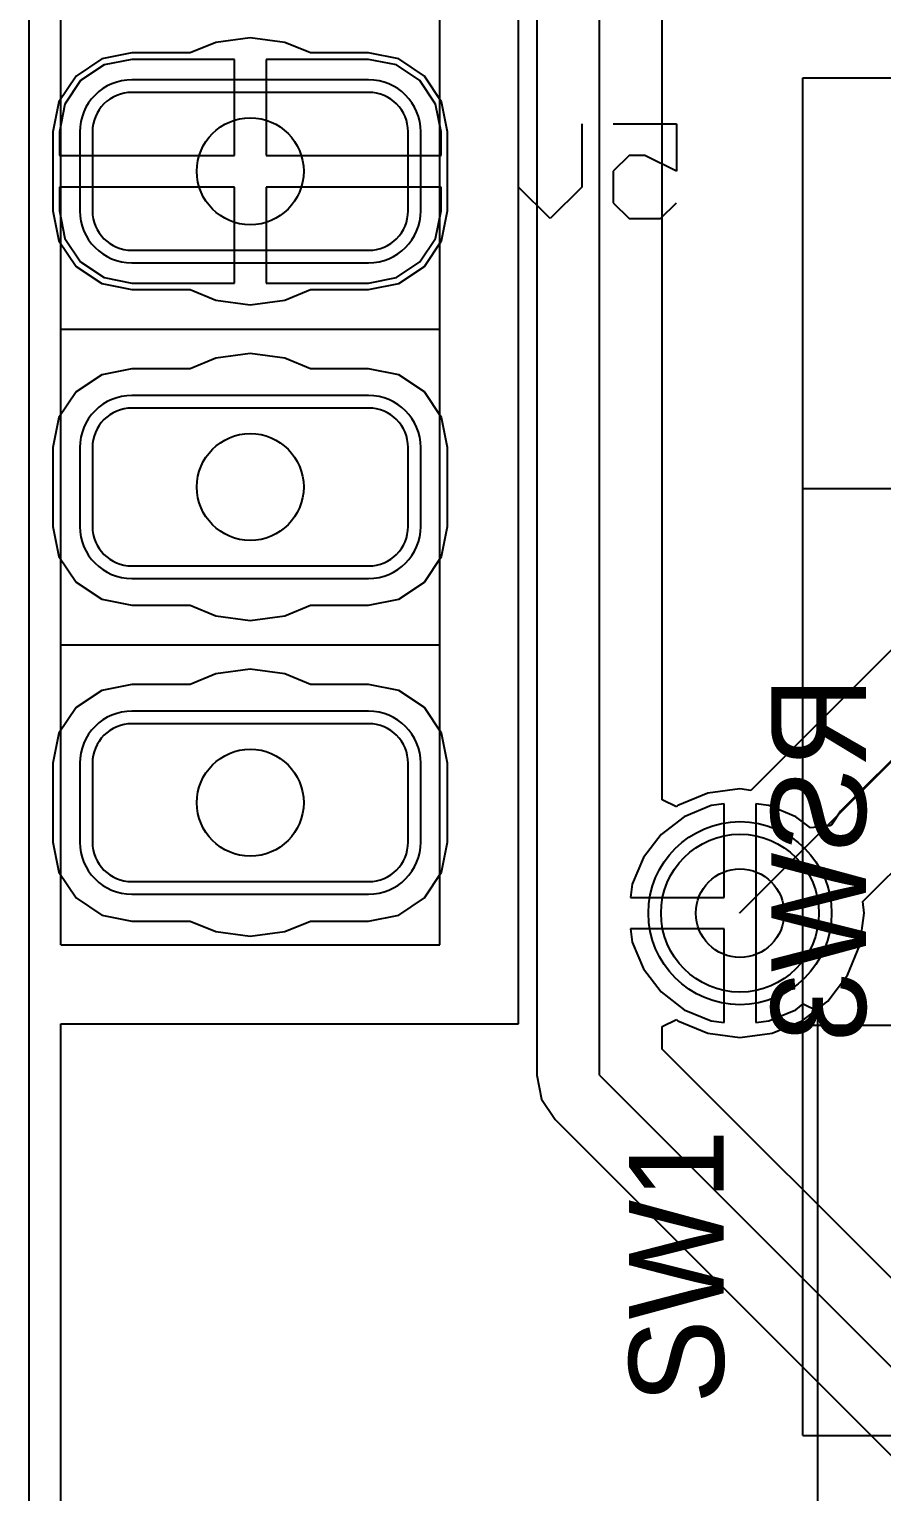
# Model space of a CAD drawing. Header units: millimetres. Extents: x 0 to 2.36, y 0 to 2.36.
# Drawn here: x 0 to 0.27, y 0.7117 to 1.175 of the extents above; entities that cross this region are included whole.
import ezdxf

# ---------------------------------------------------------------- set-up
doc = ezdxf.new("R2010")
doc.units = ezdxf.units.MM
doc.header["$MEASUREMENT"] = 0
for name, color, linetype in [('BottomLayer', 5, 'Continuous'), ('BottomOverlay', 54, 'Continuous'), ('BottomSolder', 6, 'Continuous'), ('MultiLayer', 9, 'Continuous'), ('PadHoleLayer', 156, 'Continuous'), ('TopLayer', 1, 'Continuous'), ('TopOverlay', 2, 'Continuous'), ('TopSolder', 216, 'Continuous'), ('ViaHoleLayer', 16, 'Continuous')]:
    doc.layers.add(name, color=color, linetype=linetype)

# ---------------------------------------------------------------- blocks, each defined once
blk = doc.blocks.new('___6_______B_1')
at = {"layer": 'BottomLayer'}
for p, q in [((0.0375, 0.025), (-0.0375, 0.025)), ((-0.05, 0.0125), (-0.05, -0.0125)), ((0.05, -0.0125), (0.05, 0.0125)), ((-0.0375, -0.025), (0.0375, -0.025)), ((0.0375, -0.075), (-0.0375, -0.075)), ((-0.05, -0.0875), (-0.05, -0.1125)), ((0.05, -0.1125), (0.05, -0.0875)), ((-0.0375, -0.125), (0.0375, -0.125)), ((0.0375, -0.175), (-0.0375, -0.175)), ((-0.05, -0.1875), (-0.05, -0.2125)), ((0.05, -0.2125), (0.05, -0.1875)), ((-0.0375, -0.225), (0.0375, -0.225))]:
    blk.add_line(p, q, dxfattribs=at)
for centre, start, end in [((-0.0375, 0.0125), 90, 180), ((0.0375, 0.0125), 0, 90), ((-0.0375, -0.0125), 180, 270), ((0.0375, -0.0125), 270, 0), ((-0.0375, -0.0875), 90, 180), ((0.0375, -0.0875), 0, 90), ((-0.0375, -0.1125), 180, 270), ((0.0375, -0.1125), 270, 0), ((-0.0375, -0.1875), 90, 180), ((0.0375, -0.1875), 0, 90), ((-0.0375, -0.2125), 180, 270), ((0.0375, -0.2125), 270, 0)]:
    blk.add_arc(centre, 0.0125, start, end, dxfattribs=at)
at = {"layer": 'BottomOverlay'}
for p, q in [((0.06, 0.045), (-0.06, 0.045)), ((-0.06, 0.045), (-0.06, -0.535)), ((0.06, 0.045), (0.06, -0.535)), ((0.06, -0.05), (-0.06, -0.05)), ((0.06, -0.15), (-0.06, -0.15))]:
    blk.add_line(p, q, dxfattribs=at)
at = {"layer": 'BottomSolder'}
for p, q in [((0.0375, 0.029), (-0.0375, 0.029)), ((-0.054, 0.0125), (-0.054, -0.0125)), ((0.054, -0.0125), (0.054, 0.0125)), ((-0.0375, -0.029), (0.0375, -0.029)), ((0.0375, -0.071), (-0.0375, -0.071)), ((-0.054, -0.0875), (-0.054, -0.1125)), ((0.054, -0.1125), (0.054, -0.0875)), ((-0.0375, -0.129), (0.0375, -0.129)), ((0.0375, -0.171), (-0.0375, -0.171)), ((-0.054, -0.1875), (-0.054, -0.2125)), ((0.054, -0.2125), (0.054, -0.1875)), ((-0.0375, -0.229), (0.0375, -0.229))]:
    blk.add_line(p, q, dxfattribs=at)
for centre, start, end in [((-0.0375, 0.0125), 90, 180), ((0.0375, 0.0125), 0, 90), ((-0.0375, -0.0125), 180, 270), ((0.0375, -0.0125), 270, 0), ((-0.0375, -0.0875), 90, 180), ((0.0375, -0.0875), 0, 90), ((-0.0375, -0.1125), 180, 270), ((0.0375, -0.1125), 270, 0), ((-0.0375, -0.1875), 90, 180), ((0.0375, -0.1875), 0, 90), ((-0.0375, -0.2125), 180, 270), ((0.0375, -0.2125), 270, 0)]:
    blk.add_arc(centre, 0.0165, start, end, dxfattribs=at)
at = {"layer": 'MultiLayer'}
for p, q in [((0.0375, 0.025), (-0.0375, 0.025)), ((-0.05, 0.0125), (-0.05, -0.0125)), ((0.05, -0.0125), (0.05, 0.0125)), ((-0.0375, -0.025), (0.0375, -0.025)), ((0.0375, -0.075), (-0.0375, -0.075)), ((-0.05, -0.0875), (-0.05, -0.1125)), ((0.05, -0.1125), (0.05, -0.0875)), ((-0.0375, -0.125), (0.0375, -0.125)), ((0.0375, -0.175), (-0.0375, -0.175)), ((-0.05, -0.1875), (-0.05, -0.2125)), ((0.05, -0.2125), (0.05, -0.1875)), ((-0.0375, -0.225), (0.0375, -0.225))]:
    blk.add_line(p, q, dxfattribs=at)
for centre, start, end in [((-0.0375, 0.0125), 90, 180), ((0.0375, 0.0125), 0, 90), ((-0.0375, -0.0125), 180, 270), ((0.0375, -0.0125), 270, 0), ((-0.0375, -0.0875), 90, 180), ((0.0375, -0.0875), 0, 90), ((-0.0375, -0.1125), 180, 270), ((0.0375, -0.1125), 270, 0), ((-0.0375, -0.1875), 90, 180), ((0.0375, -0.1875), 0, 90), ((-0.0375, -0.2125), 180, 270), ((0.0375, -0.2125), 270, 0)]:
    blk.add_arc(centre, 0.0125, start, end, dxfattribs=at)
at = {"layer": 'PadHoleLayer'}
for centre in [(0, 0), (0, -0.1), (0, -0.2)]:
    blk.add_circle(centre, 0.01693, dxfattribs=at)
at = {"layer": 'TopLayer'}
for p, q in [((0.0375, 0.025), (-0.0375, 0.025)), ((-0.05, 0.0125), (-0.05, -0.0125)), ((0.05, -0.0125), (0.05, 0.0125)), ((-0.0375, -0.025), (0.0375, -0.025)), ((0.0375, -0.075), (-0.0375, -0.075)), ((-0.05, -0.0875), (-0.05, -0.1125)), ((0.05, -0.1125), (0.05, -0.0875)), ((-0.0375, -0.125), (0.0375, -0.125)), ((0.0375, -0.175), (-0.0375, -0.175)), ((-0.05, -0.1875), (-0.05, -0.2125)), ((0.05, -0.2125), (0.05, -0.1875)), ((-0.0375, -0.225), (0.0375, -0.225))]:
    blk.add_line(p, q, dxfattribs=at)
for centre, start, end in [((-0.0375, 0.0125), 90, 180), ((0.0375, 0.0125), 0, 90), ((-0.0375, -0.0125), 180, 270), ((0.0375, -0.0125), 270, 0), ((-0.0375, -0.0875), 90, 180), ((0.0375, -0.0875), 0, 90), ((-0.0375, -0.1125), 180, 270), ((0.0375, -0.1125), 270, 0), ((-0.0375, -0.1875), 90, 180), ((0.0375, -0.1875), 0, 90), ((-0.0375, -0.2125), 180, 270), ((0.0375, -0.2125), 270, 0)]:
    blk.add_arc(centre, 0.0125, start, end, dxfattribs=at)
at = {"layer": 'TopSolder'}
for p, q in [((0.0375, 0.029), (-0.0375, 0.029)), ((-0.054, 0.0125), (-0.054, -0.0125)), ((0.054, -0.0125), (0.054, 0.0125)), ((-0.0375, -0.029), (0.0375, -0.029)), ((0.0375, -0.071), (-0.0375, -0.071)), ((-0.054, -0.0875), (-0.054, -0.1125)), ((0.054, -0.1125), (0.054, -0.0875)), ((-0.0375, -0.129), (0.0375, -0.129)), ((0.0375, -0.171), (-0.0375, -0.171)), ((-0.054, -0.1875), (-0.054, -0.2125)), ((0.054, -0.2125), (0.054, -0.1875)), ((-0.0375, -0.229), (0.0375, -0.229))]:
    blk.add_line(p, q, dxfattribs=at)
for centre, start, end in [((-0.0375, 0.0125), 90, 180), ((0.0375, 0.0125), 0, 90), ((-0.0375, -0.0125), 180, 270), ((0.0375, -0.0125), 270, 0), ((-0.0375, -0.0875), 90, 180), ((0.0375, -0.0875), 0, 90), ((-0.0375, -0.1125), 180, 270), ((0.0375, -0.1125), 270, 0), ((-0.0375, -0.1875), 90, 180), ((0.0375, -0.1875), 0, 90), ((-0.0375, -0.2125), 180, 270), ((0.0375, -0.2125), 270, 0)]:
    blk.add_arc(centre, 0.0165, start, end, dxfattribs=at)
blk = doc.blocks.new('PCBC_________1_25')
at = {"layer": 'BottomLayer'}
for p, q in [((0.0375, 0.225), (-0.0375, 0.225)), ((0.3375, 0.225), (0.2625, 0.225)), ((-0.05, 0.2125), (-0.05, 0.1875)), ((0.05, 0.1875), (0.05, 0.2125)), ((0.25, 0.2125), (0.25, 0.1875)), ((0.35, 0.1875), (0.35, 0.2125)), ((-0.0375, 0.175), (0.0375, 0.175)), ((0.2625, 0.175), (0.3375, 0.175)), ((0.0375, 0.125), (-0.0375, 0.125)), ((0.3375, 0.125), (0.2625, 0.125)), ((-0.05, 0.1125), (-0.05, 0.0875)), ((0.05, 0.0875), (0.05, 0.1125)), ((0.25, 0.1125), (0.25, 0.0875)), ((0.35, 0.0875), (0.35, 0.1125)), ((-0.0375, 0.075), (0.0375, 0.075)), ((0.2625, 0.075), (0.3375, 0.075)), ((0.0375, 0.025), (-0.0375, 0.025)), ((0.3375, 0.025), (0.2625, 0.025)), ((-0.05, 0.0125), (-0.05, -0.0125)), ((0.05, -0.0125), (0.05, 0.0125)), ((0.25, 0.0125), (0.25, -0.0125)), ((0.35, -0.0125), (0.35, 0.0125)), ((-0.0375, -0.025), (0.0375, -0.025)), ((0.2625, -0.025), (0.3375, -0.025))]:
    blk.add_line(p, q, dxfattribs=at)
for centre, start, end in [((-0.0375, 0.2125), 90, 180), ((0.0375, 0.2125), 0, 90), ((0.2625, 0.2125), 90, 180), ((0.3375, 0.2125), 0, 90), ((-0.0375, 0.1875), 180, 270), ((0.0375, 0.1875), 270, 0), ((0.2625, 0.1875), 180, 270), ((0.3375, 0.1875), 270, 0), ((-0.0375, 0.1125), 90, 180), ((0.0375, 0.1125), 0, 90), ((0.2625, 0.1125), 90, 180), ((0.3375, 0.1125), 0, 90), ((-0.0375, 0.0875), 180, 270), ((0.0375, 0.0875), 270, 0), ((0.2625, 0.0875), 180, 270), ((0.3375, 0.0875), 270, 0), ((-0.0375, 0.0125), 90, 180), ((0.0375, 0.0125), 0, 90), ((0.2625, 0.0125), 90, 180), ((0.3375, 0.0125), 0, 90), ((-0.0375, -0.0125), 180, 270), ((0.0375, -0.0125), 270, 0), ((0.2625, -0.0125), 180, 270), ((0.3375, -0.0125), 270, 0)]:
    blk.add_arc(centre, 0.0125, start, end, dxfattribs=at)
at = {"layer": 'BottomSolder'}
for p, q in [((0.0375, 0.229), (-0.0375, 0.229)), ((0.3375, 0.229), (0.2625, 0.229)), ((-0.054, 0.2125), (-0.054, 0.1875)), ((0.054, 0.1875), (0.054, 0.2125)), ((0.246, 0.2125), (0.246, 0.1875)), ((0.354, 0.1875), (0.354, 0.2125)), ((-0.0375, 0.171), (0.0375, 0.171)), ((0.2625, 0.171), (0.3375, 0.171)), ((0.0375, 0.129), (-0.0375, 0.129)), ((0.3375, 0.129), (0.2625, 0.129)), ((-0.054, 0.1125), (-0.054, 0.0875)), ((0.054, 0.0875), (0.054, 0.1125)), ((0.246, 0.1125), (0.246, 0.0875)), ((0.354, 0.0875), (0.354, 0.1125)), ((-0.0375, 0.071), (0.0375, 0.071)), ((0.2625, 0.071), (0.3375, 0.071)), ((0.0375, 0.029), (-0.0375, 0.029)), ((0.3375, 0.029), (0.2625, 0.029)), ((-0.054, 0.0125), (-0.054, -0.0125)), ((0.054, -0.0125), (0.054, 0.0125)), ((0.246, 0.0125), (0.246, -0.0125)), ((0.354, -0.0125), (0.354, 0.0125)), ((-0.0375, -0.029), (0.0375, -0.029)), ((0.2625, -0.029), (0.3375, -0.029))]:
    blk.add_line(p, q, dxfattribs=at)
for centre, start, end in [((-0.0375, 0.2125), 90, 180), ((0.0375, 0.2125), 0, 90), ((0.2625, 0.2125), 90, 180), ((0.3375, 0.2125), 0, 90), ((-0.0375, 0.1875), 180, 270), ((0.0375, 0.1875), 270, 0), ((0.2625, 0.1875), 180, 270), ((0.3375, 0.1875), 270, 0), ((-0.0375, 0.1125), 90, 180), ((0.0375, 0.1125), 0, 90), ((0.2625, 0.1125), 90, 180), ((0.3375, 0.1125), 0, 90), ((-0.0375, 0.0875), 180, 270), ((0.0375, 0.0875), 270, 0), ((0.2625, 0.0875), 180, 270), ((0.3375, 0.0875), 270, 0), ((-0.0375, 0.0125), 90, 180), ((0.0375, 0.0125), 0, 90), ((0.2625, 0.0125), 90, 180), ((0.3375, 0.0125), 0, 90), ((-0.0375, -0.0125), 180, 270), ((0.0375, -0.0125), 270, 0), ((0.2625, -0.0125), 180, 270), ((0.3375, -0.0125), 270, 0)]:
    blk.add_arc(centre, 0.0165, start, end, dxfattribs=at)
at = {"layer": 'MultiLayer'}
for p, q in [((0.0375, 0.225), (-0.0375, 0.225)), ((0.3375, 0.225), (0.2625, 0.225)), ((-0.05, 0.2125), (-0.05, 0.1875)), ((0.05, 0.1875), (0.05, 0.2125)), ((0.25, 0.2125), (0.25, 0.1875)), ((0.35, 0.1875), (0.35, 0.2125)), ((-0.0375, 0.175), (0.0375, 0.175)), ((0.2625, 0.175), (0.3375, 0.175)), ((0.0375, 0.125), (-0.0375, 0.125)), ((0.3375, 0.125), (0.2625, 0.125)), ((-0.05, 0.1125), (-0.05, 0.0875)), ((0.05, 0.0875), (0.05, 0.1125)), ((0.25, 0.1125), (0.25, 0.0875)), ((0.35, 0.0875), (0.35, 0.1125)), ((-0.0375, 0.075), (0.0375, 0.075)), ((0.2625, 0.075), (0.3375, 0.075)), ((0.0375, 0.025), (-0.0375, 0.025)), ((0.3375, 0.025), (0.2625, 0.025)), ((-0.05, 0.0125), (-0.05, -0.0125)), ((0.05, -0.0125), (0.05, 0.0125)), ((0.25, 0.0125), (0.25, -0.0125)), ((0.35, -0.0125), (0.35, 0.0125)), ((-0.0375, -0.025), (0.0375, -0.025)), ((0.2625, -0.025), (0.3375, -0.025))]:
    blk.add_line(p, q, dxfattribs=at)
for centre, start, end in [((-0.0375, 0.2125), 90, 180), ((0.0375, 0.2125), 0, 90), ((0.2625, 0.2125), 90, 180), ((0.3375, 0.2125), 0, 90), ((-0.0375, 0.1875), 180, 270), ((0.0375, 0.1875), 270, 0), ((0.2625, 0.1875), 180, 270), ((0.3375, 0.1875), 270, 0), ((-0.0375, 0.1125), 90, 180), ((0.0375, 0.1125), 0, 90), ((0.2625, 0.1125), 90, 180), ((0.3375, 0.1125), 0, 90), ((-0.0375, 0.0875), 180, 270), ((0.0375, 0.0875), 270, 0), ((0.2625, 0.0875), 180, 270), ((0.3375, 0.0875), 270, 0), ((-0.0375, 0.0125), 90, 180), ((0.0375, 0.0125), 0, 90), ((0.2625, 0.0125), 90, 180), ((0.3375, 0.0125), 0, 90), ((-0.0375, -0.0125), 180, 270), ((0.0375, -0.0125), 270, 0), ((0.2625, -0.0125), 180, 270), ((0.3375, -0.0125), 270, 0)]:
    blk.add_arc(centre, 0.0125, start, end, dxfattribs=at)
at = {"layer": 'PadHoleLayer'}
for centre in [(0, 0.2), (0.3, 0.2), (0, 0.1), (0.3, 0.1), (0, 0), (0.3, 0)]:
    blk.add_circle(centre, 0.01693, dxfattribs=at)
at = {"layer": 'TopLayer'}
for p, q in [((0.0375, 0.225), (-0.0375, 0.225)), ((0.3375, 0.225), (0.2625, 0.225)), ((-0.05, 0.2125), (-0.05, 0.1875)), ((0.05, 0.1875), (0.05, 0.2125)), ((0.25, 0.2125), (0.25, 0.1875)), ((0.35, 0.1875), (0.35, 0.2125)), ((-0.0375, 0.175), (0.0375, 0.175)), ((0.2625, 0.175), (0.3375, 0.175)), ((0.0375, 0.125), (-0.0375, 0.125)), ((0.3375, 0.125), (0.2625, 0.125)), ((-0.05, 0.1125), (-0.05, 0.0875)), ((0.05, 0.0875), (0.05, 0.1125)), ((0.25, 0.1125), (0.25, 0.0875)), ((0.35, 0.0875), (0.35, 0.1125)), ((-0.0375, 0.075), (0.0375, 0.075)), ((0.2625, 0.075), (0.3375, 0.075)), ((0.0375, 0.025), (-0.0375, 0.025)), ((0.3375, 0.025), (0.2625, 0.025)), ((-0.05, 0.0125), (-0.05, -0.0125)), ((0.05, -0.0125), (0.05, 0.0125)), ((0.25, 0.0125), (0.25, -0.0125)), ((0.35, -0.0125), (0.35, 0.0125)), ((-0.0375, -0.025), (0.0375, -0.025)), ((0.2625, -0.025), (0.3375, -0.025))]:
    blk.add_line(p, q, dxfattribs=at)
for centre, start, end in [((-0.0375, 0.2125), 90, 180), ((0.0375, 0.2125), 0, 90), ((0.2625, 0.2125), 90, 180), ((0.3375, 0.2125), 0, 90), ((-0.0375, 0.1875), 180, 270), ((0.0375, 0.1875), 270, 0), ((0.2625, 0.1875), 180, 270), ((0.3375, 0.1875), 270, 0), ((-0.0375, 0.1125), 90, 180), ((0.0375, 0.1125), 0, 90), ((0.2625, 0.1125), 90, 180), ((0.3375, 0.1125), 0, 90), ((-0.0375, 0.0875), 180, 270), ((0.0375, 0.0875), 270, 0), ((0.2625, 0.0875), 180, 270), ((0.3375, 0.0875), 270, 0), ((-0.0375, 0.0125), 90, 180), ((0.0375, 0.0125), 0, 90), ((0.2625, 0.0125), 90, 180), ((0.3375, 0.0125), 0, 90), ((-0.0375, -0.0125), 180, 270), ((0.0375, -0.0125), 270, 0), ((0.2625, -0.0125), 180, 270), ((0.3375, -0.0125), 270, 0)]:
    blk.add_arc(centre, 0.0125, start, end, dxfattribs=at)
at = {"layer": 'TopOverlay'}
for p, q in [((-0.065, 0.28), (0.365, 0.28)), ((-0.065, 0.28), (-0.065, -0.08)), ((0.065, 0.28), (0.065, -0.08)), ((0.235, 0.28), (0.235, -0.08)), ((0.365, 0.28), (0.365, -0.08)), ((-0.065, -0.08), (0.365, -0.08))]:
    blk.add_line(p, q, dxfattribs=at)
at = {"layer": 'TopSolder'}
for p, q in [((0.0375, 0.229), (-0.0375, 0.229)), ((0.3375, 0.229), (0.2625, 0.229)), ((-0.054, 0.2125), (-0.054, 0.1875)), ((0.054, 0.1875), (0.054, 0.2125)), ((0.246, 0.2125), (0.246, 0.1875)), ((0.354, 0.1875), (0.354, 0.2125)), ((-0.0375, 0.171), (0.0375, 0.171)), ((0.2625, 0.171), (0.3375, 0.171)), ((0.0375, 0.129), (-0.0375, 0.129)), ((0.3375, 0.129), (0.2625, 0.129)), ((-0.054, 0.1125), (-0.054, 0.0875)), ((0.054, 0.0875), (0.054, 0.1125)), ((0.246, 0.1125), (0.246, 0.0875)), ((0.354, 0.0875), (0.354, 0.1125)), ((-0.0375, 0.071), (0.0375, 0.071)), ((0.2625, 0.071), (0.3375, 0.071)), ((0.0375, 0.029), (-0.0375, 0.029)), ((0.3375, 0.029), (0.2625, 0.029)), ((-0.054, 0.0125), (-0.054, -0.0125)), ((0.054, -0.0125), (0.054, 0.0125)), ((0.246, 0.0125), (0.246, -0.0125)), ((0.354, -0.0125), (0.354, 0.0125)), ((-0.0375, -0.029), (0.0375, -0.029)), ((0.2625, -0.029), (0.3375, -0.029))]:
    blk.add_line(p, q, dxfattribs=at)
for centre, start, end in [((-0.0375, 0.2125), 90, 180), ((0.0375, 0.2125), 0, 90), ((0.2625, 0.2125), 90, 180), ((0.3375, 0.2125), 0, 90), ((-0.0375, 0.1875), 180, 270), ((0.0375, 0.1875), 270, 0), ((0.2625, 0.1875), 180, 270), ((0.3375, 0.1875), 270, 0), ((-0.0375, 0.1125), 90, 180), ((0.0375, 0.1125), 0, 90), ((0.2625, 0.1125), 90, 180), ((0.3375, 0.1125), 0, 90), ((-0.0375, 0.0875), 180, 270), ((0.0375, 0.0875), 270, 0), ((0.2625, 0.0875), 180, 270), ((0.3375, 0.0875), 270, 0), ((-0.0375, 0.0125), 90, 180), ((0.0375, 0.0125), 0, 90), ((0.2625, 0.0125), 90, 180), ((0.3375, 0.0125), 0, 90), ((-0.0375, -0.0125), 180, 270), ((0.0375, -0.0125), 270, 0), ((0.2625, -0.0125), 180, 270), ((0.3375, -0.0125), 270, 0)]:
    blk.add_arc(centre, 0.0165, start, end, dxfattribs=at)

msp = doc.modelspace()

# ---------------------------------------------------------------- linework, layer by layer
at = {"layer": 'BottomLayer'}
for p, q in [((0, 0.69123), (0, 1.66877)), ((0.16074, 1.19088), (0.16074, 0.84368)), ((0.18062, 0.84368), (0.18062, 1.19088)), ((0.2005, 0.93092), (0.2005, 1.18264)), ((0.07, 1.17229), (0.05905, 1.17085)), ((0.08095, 1.17085), (0.07, 1.17229)), ((0.0325, 1.16748), (0.02294, 1.16558)), ((0.05092, 1.16748), (0.0325, 1.16748)), ((0.05905, 1.17085), (0.05092, 1.16748)), ((0.08908, 1.16748), (0.08095, 1.17085)), ((0.1075, 1.16748), (0.08908, 1.16748)), ((0.11706, 1.16558), (0.1075, 1.16748)), ((0.02294, 1.16558), (0.01484, 1.16016)), ((0.12516, 1.16016), (0.11706, 1.16558)), ((0.01484, 1.16016), (0.00942, 1.15206)), ((0.13058, 1.15206), (0.12516, 1.16016)), ((0.00942, 1.15206), (0.00752, 1.1425)), ((0.13248, 1.1425), (0.13058, 1.15206)), ((0.00752, 1.1425), (0.00752, 1.1175)), ((0.13248, 1.1175), (0.13248, 1.1425)), ((0.00752, 1.1175), (0.00942, 1.10794)), ((0.13058, 1.10794), (0.13248, 1.1175)), ((0.00942, 1.10794), (0.01484, 1.09984)), ((0.12516, 1.09984), (0.13058, 1.10794)), ((0.01484, 1.09984), (0.02294, 1.09442)), ((0.11706, 1.09442), (0.12516, 1.09984)), ((0.02294, 1.09442), (0.0325, 1.09252)), ((0.1075, 1.09252), (0.11706, 1.09442)), ((0.0325, 1.09252), (0.05092, 1.09252)), ((0.05092, 1.09252), (0.05905, 1.08915)), ((0.05905, 1.08915), (0.07, 1.08771)), ((0.07, 1.08771), (0.08095, 1.08915)), ((0.08095, 1.08915), (0.08908, 1.09252)), ((0.08908, 1.09252), (0.1075, 1.09252)), ((0.05905, 1.07085), (0.05092, 1.06748)), ((0.07, 1.07229), (0.05905, 1.07085)), ((0.08095, 1.07085), (0.07, 1.07229)), ((0.08908, 1.06748), (0.08095, 1.07085)), ((0.02294, 1.06558), (0.01484, 1.06016)), ((0.0325, 1.06748), (0.02294, 1.06558)), ((0.05092, 1.06748), (0.0325, 1.06748)), ((0.1075, 1.06748), (0.08908, 1.06748)), ((0.11706, 1.06558), (0.1075, 1.06748)), ((0.12516, 1.06016), (0.11706, 1.06558)), ((0.01484, 1.06016), (0.00942, 1.05206)), ((0.13058, 1.05206), (0.12516, 1.06016)), ((0.00942, 1.05206), (0.00752, 1.0425)), ((0.13248, 1.0425), (0.13058, 1.05206)), ((0.00752, 1.0425), (0.00752, 1.0175)), ((0.13248, 1.0175), (0.13248, 1.0425)), ((0.00752, 1.0175), (0.00942, 1.00794)), ((0.13058, 1.00794), (0.13248, 1.0175)), ((0.00942, 1.00794), (0.01484, 0.99984)), ((0.12516, 0.99984), (0.13058, 1.00794)), ((0.01484, 0.99984), (0.02294, 0.99442)), ((0.11706, 0.99442), (0.12516, 0.99984)), ((0.02294, 0.99442), (0.0325, 0.99252)), ((0.0325, 0.99252), (0.05092, 0.99252)), ((0.05092, 0.99252), (0.05905, 0.98915)), ((0.08095, 0.98915), (0.08908, 0.99252)), ((0.08908, 0.99252), (0.1075, 0.99252)), ((0.1075, 0.99252), (0.11706, 0.99442)), ((0.05905, 0.98915), (0.07, 0.98771)), ((0.07, 0.98771), (0.08095, 0.98915)), ((0.2815, 0.98683), (0.22856, 0.93388)), ((0.22512, 0.89512), (0.31232, 0.98232)), ((0.05905, 0.97085), (0.05092, 0.96748)), ((0.07, 0.97229), (0.05905, 0.97085)), ((0.08095, 0.97085), (0.07, 0.97229)), ((0.08908, 0.96748), (0.08095, 0.97085)), ((0.02294, 0.96558), (0.01484, 0.96016)), ((0.0325, 0.96748), (0.02294, 0.96558)), ((0.05092, 0.96748), (0.0325, 0.96748)), ((0.1075, 0.96748), (0.08908, 0.96748)), ((0.11706, 0.96558), (0.1075, 0.96748)), ((0.12516, 0.96016), (0.11706, 0.96558)), ((0.01484, 0.96016), (0.00942, 0.95206)), ((0.13058, 0.95206), (0.12516, 0.96016)), ((0.00942, 0.95206), (0.00752, 0.9425)), ((0.13248, 0.9425), (0.13058, 0.95206)), ((0.00752, 0.9425), (0.00752, 0.9175)), ((0.13248, 0.9175), (0.13248, 0.9425)), ((0.26398, 0.89865), (0.30573, 0.9404)), ((0.21494, 0.933), (0.20545, 0.92907)), ((0.22512, 0.93434), (0.21494, 0.933)), ((0.22856, 0.93388), (0.22512, 0.93434)), ((0.20499, 0.92871), (0.2005, 0.93092)), ((0.20545, 0.92907), (0.20499, 0.92871)), ((0.00752, 0.9175), (0.00942, 0.90794)), ((0.13058, 0.90794), (0.13248, 0.9175)), ((0.00942, 0.90794), (0.01484, 0.89984)), ((0.12516, 0.89984), (0.13058, 0.90794)), ((0.01484, 0.89984), (0.02294, 0.89442)), ((0.11706, 0.89442), (0.12516, 0.89984)), ((0.02294, 0.89442), (0.0325, 0.89252)), ((0.1075, 0.89252), (0.11706, 0.89442)), ((0.22512, 0.895), (0.22512, 0.89512)), ((0.26312, 0.88482), (0.26446, 0.895)), ((0.26446, 0.895), (0.26398, 0.89865)), ((0.0325, 0.89252), (0.05092, 0.89252)), ((0.05092, 0.89252), (0.05905, 0.88915)), ((0.08095, 0.88915), (0.08908, 0.89252)), ((0.08908, 0.89252), (0.1075, 0.89252)), ((0.05905, 0.88915), (0.07, 0.88771)), ((0.07, 0.88771), (0.08095, 0.88915)), ((0.25919, 0.87533), (0.26312, 0.88482)), ((0.25294, 0.86718), (0.25919, 0.87533)), ((0.24479, 0.86093), (0.25294, 0.86718)), ((0.2005, 0.85908), (0.20499, 0.86129)), ((0.2005, 0.85192), (0.2005, 0.85908)), ((0.20499, 0.86129), (0.20545, 0.86093)), ((0.20545, 0.86093), (0.21494, 0.857)), ((0.2353, 0.857), (0.24479, 0.86093)), ((0.21494, 0.857), (0.22512, 0.85566)), ((0.22512, 0.85566), (0.2353, 0.857)), ((0.28141, 0.77101), (0.2005, 0.85192)), ((0.16074, 0.84368), (0.16225, 0.83608)), ((0.18062, 0.84368), (0.33844, 0.68586)), ((0.16225, 0.83608), (0.16656, 0.82963)), ((0.16656, 0.82963), (0.32438, 0.67181))]:
    msp.add_line(p, q, dxfattribs=at)
msp.add_circle((0.22512, 0.895), 0.025, dxfattribs=at)
at = {"layer": 'BottomOverlay'}
for p, q in [((0.15501, 1.125), (0.15501, 1.145)), ((0.175, 1.145), (0.175, 1.125)), ((0.185, 1.145), (0.20499, 1.145)), ((0.20499, 1.145), (0.20499, 1.13)), ((0.19, 1.135), (0.185, 1.13)), ((0.195, 1.135), (0.19, 1.135)), ((0.20499, 1.13), (0.195, 1.135)), ((0.185, 1.13), (0.185, 1.12)), ((0.165, 1.115), (0.15501, 1.125)), ((0.175, 1.125), (0.165, 1.115)), ((0.185, 1.12), (0.19, 1.115)), ((0.19999, 1.115), (0.20499, 1.12)), ((0.19, 1.115), (0.19999, 1.115))]:
    msp.add_line(p, q, dxfattribs=at)
at = {"layer": 'BottomSolder'}
msp.add_circle((0.22512, 0.895), 0.029, dxfattribs=at)
at = {"layer": 'TopLayer'}
for p, q in [((0, 0.69123), (0, 1.66877)), ((0.02372, 1.16369), (0.01628, 1.15872)), ((0.0325, 1.16544), (0.02372, 1.16369)), ((0.065, 1.16544), (0.0325, 1.16544)), ((0.065, 1.135), (0.065, 1.16544)), ((0.1075, 1.16544), (0.075, 1.16544)), ((0.075, 1.16544), (0.075, 1.135)), ((0.11628, 1.16369), (0.1075, 1.16544)), ((0.12372, 1.15872), (0.11628, 1.16369)), ((0.01628, 1.15872), (0.01131, 1.15128)), ((0.12869, 1.15128), (0.12372, 1.15872)), ((0.01131, 1.15128), (0.00956, 1.1425)), ((0.13044, 1.1425), (0.12869, 1.15128)), ((0.00956, 1.1425), (0.00956, 1.135)), ((0.13044, 1.135), (0.13044, 1.1425)), ((0.00956, 1.135), (0.065, 1.135)), ((0.075, 1.135), (0.13044, 1.135)), ((0.065, 1.125), (0.00956, 1.125)), ((0.00956, 1.125), (0.00956, 1.1175)), ((0.065, 1.09456), (0.065, 1.125)), ((0.13044, 1.125), (0.075, 1.125)), ((0.075, 1.125), (0.075, 1.09456)), ((0.13044, 1.1175), (0.13044, 1.125)), ((0.00956, 1.1175), (0.01131, 1.10872)), ((0.12869, 1.10872), (0.13044, 1.1175)), ((0.01131, 1.10872), (0.01628, 1.10128)), ((0.12372, 1.10128), (0.12869, 1.10872)), ((0.01628, 1.10128), (0.02372, 1.09631)), ((0.11628, 1.09631), (0.12372, 1.10128)), ((0.02372, 1.09631), (0.0325, 1.09456)), ((0.0325, 1.09456), (0.065, 1.09456)), ((0.075, 1.09456), (0.1075, 1.09456)), ((0.1075, 1.09456), (0.11628, 1.09631)), ((0.05905, 1.07085), (0.05092, 1.06748)), ((0.07, 1.07229), (0.05905, 1.07085)), ((0.08095, 1.07085), (0.07, 1.07229)), ((0.08908, 1.06748), (0.08095, 1.07085)), ((0.02294, 1.06558), (0.01484, 1.06016)), ((0.0325, 1.06748), (0.02294, 1.06558)), ((0.05092, 1.06748), (0.0325, 1.06748)), ((0.1075, 1.06748), (0.08908, 1.06748)), ((0.11706, 1.06558), (0.1075, 1.06748)), ((0.12516, 1.06016), (0.11706, 1.06558)), ((0.01484, 1.06016), (0.00942, 1.05206)), ((0.13058, 1.05206), (0.12516, 1.06016)), ((0.00942, 1.05206), (0.00752, 1.0425)), ((0.13248, 1.0425), (0.13058, 1.05206)), ((0.38561, 1.05593), (0.25696, 0.92728)), ((0.00752, 1.0425), (0.00752, 1.0175)), ((0.13248, 1.0175), (0.13248, 1.0425)), ((0.00752, 1.0175), (0.00942, 1.00794)), ((0.13058, 1.00794), (0.13248, 1.0175)), ((0.00942, 1.00794), (0.01484, 0.99984)), ((0.12516, 0.99984), (0.13058, 1.00794)), ((0.01484, 0.99984), (0.02294, 0.99442)), ((0.11706, 0.99442), (0.12516, 0.99984)), ((0.02294, 0.99442), (0.0325, 0.99252)), ((0.0325, 0.99252), (0.05092, 0.99252)), ((0.05092, 0.99252), (0.05905, 0.98915)), ((0.08095, 0.98915), (0.08908, 0.99252)), ((0.08908, 0.99252), (0.1075, 0.99252)), ((0.1075, 0.99252), (0.11706, 0.99442)), ((0.05905, 0.98915), (0.07, 0.98771)), ((0.07, 0.98771), (0.08095, 0.98915)), ((0.05905, 0.97085), (0.05092, 0.96748)), ((0.07, 0.97229), (0.05905, 0.97085)), ((0.08095, 0.97085), (0.07, 0.97229)), ((0.08908, 0.96748), (0.08095, 0.97085)), ((0.02294, 0.96558), (0.01484, 0.96016)), ((0.0325, 0.96748), (0.02294, 0.96558)), ((0.05092, 0.96748), (0.0325, 0.96748)), ((0.1075, 0.96748), (0.08908, 0.96748)), ((0.11706, 0.96558), (0.1075, 0.96748)), ((0.12516, 0.96016), (0.11706, 0.96558)), ((0.01484, 0.96016), (0.00942, 0.95206)), ((0.13058, 0.95206), (0.12516, 0.96016)), ((0.00942, 0.95206), (0.00752, 0.9425)), ((0.13248, 0.9425), (0.13058, 0.95206)), ((0.00752, 0.9425), (0.00752, 0.9175)), ((0.13248, 0.9175), (0.13248, 0.9425)), ((0.21598, 0.9291), (0.20747, 0.92557)), ((0.22012, 0.92964), (0.21598, 0.9291)), ((0.22012, 0.9), (0.22012, 0.92964)), ((0.23426, 0.9291), (0.23012, 0.92964)), ((0.23012, 0.92964), (0.23012, 0.895)), ((0.24277, 0.92557), (0.23426, 0.9291)), ((0.25696, 0.92728), (0.25408, 0.92297)), ((0.20747, 0.92557), (0.20016, 0.91996)), ((0.24742, 0.92201), (0.24277, 0.92557)), ((0.25362, 0.92263), (0.24742, 0.92201)), ((0.25408, 0.92297), (0.25362, 0.92263)), ((0.00752, 0.9175), (0.00942, 0.90794)), ((0.13058, 0.90794), (0.13248, 0.9175)), ((0.20016, 0.91996), (0.19455, 0.91265)), ((0.19455, 0.91265), (0.19102, 0.90414)), ((0.00942, 0.90794), (0.01484, 0.89984)), ((0.12516, 0.89984), (0.13058, 0.90794)), ((0.19102, 0.90414), (0.19048, 0.9)), ((0.01484, 0.89984), (0.02294, 0.89442)), ((0.11706, 0.89442), (0.12516, 0.89984)), ((0.19048, 0.9), (0.22012, 0.9)), ((0.02294, 0.89442), (0.0325, 0.89252)), ((0.1075, 0.89252), (0.11706, 0.89442)), ((0.23012, 0.895), (0.23012, 0.86036)), ((0.0325, 0.89252), (0.05092, 0.89252)), ((0.05092, 0.89252), (0.05905, 0.88915)), ((0.08095, 0.88915), (0.08908, 0.89252)), ((0.08908, 0.89252), (0.1075, 0.89252)), ((0.22012, 0.89), (0.19048, 0.89)), ((0.19048, 0.89), (0.19102, 0.88586)), ((0.22012, 0.86036), (0.22012, 0.89)), ((0.05905, 0.88915), (0.07, 0.88771)), ((0.07, 0.88771), (0.08095, 0.88915)), ((0.19102, 0.88586), (0.19455, 0.87735)), ((0.19455, 0.87735), (0.20016, 0.87004)), ((0.20016, 0.87004), (0.20747, 0.86443)), ((0.20747, 0.86443), (0.21598, 0.8609)), ((0.23426, 0.8609), (0.24277, 0.86443)), ((0.24277, 0.86443), (0.24516, 0.86626)), ((0.24516, 0.86626), (0.24964, 0.86405)), ((0.24964, 0.86405), (0.24964, 0.63538)), ((0.21598, 0.8609), (0.22012, 0.86036)), ((0.23012, 0.86036), (0.23426, 0.8609))]:
    msp.add_line(p, q, dxfattribs=at)
msp.add_circle((0.22512, 0.895), 0.025, dxfattribs=at)
at = {"layer": 'TopOverlay'}
for p, q in [((0.155, 0.86), (0.155, 1.49)), ((0.01, 0.7), (0.01, 0.86)), ((0.01, 0.86), (0.155, 0.86))]:
    msp.add_line(p, q, dxfattribs=at)
at = {"layer": 'TopSolder'}
msp.add_circle((0.22512, 0.895), 0.029, dxfattribs=at)
at = {"layer": 'ViaHoleLayer'}
msp.add_circle((0.22512, 0.895), 0.014, dxfattribs=at)

# ---------------------------------------------------------------- block references
for name, p, rotation in [('___6_______B_1', (0.07, 0.93), 180), ('PCBC_________1_25', (0.525, 0.79456), 90)]:
    msp.add_blockref(name, p, dxfattribs=dict(rotation=rotation))

# ---------------------------------------------------------------- texts
at = {"layer": 'BottomOverlay', "text_generation_flag": 2}
msp.add_text('RSW3', height=0.03, rotation=90, dxfattribs=at).set_placement((0.265, 0.96998))
at = {"layer": 'TopOverlay'}
msp.add_text('SW1', height=0.03, rotation=90, dxfattribs=at).set_placement((0.21999, 0.73957))

doc.saveas('drawing.dxf')
